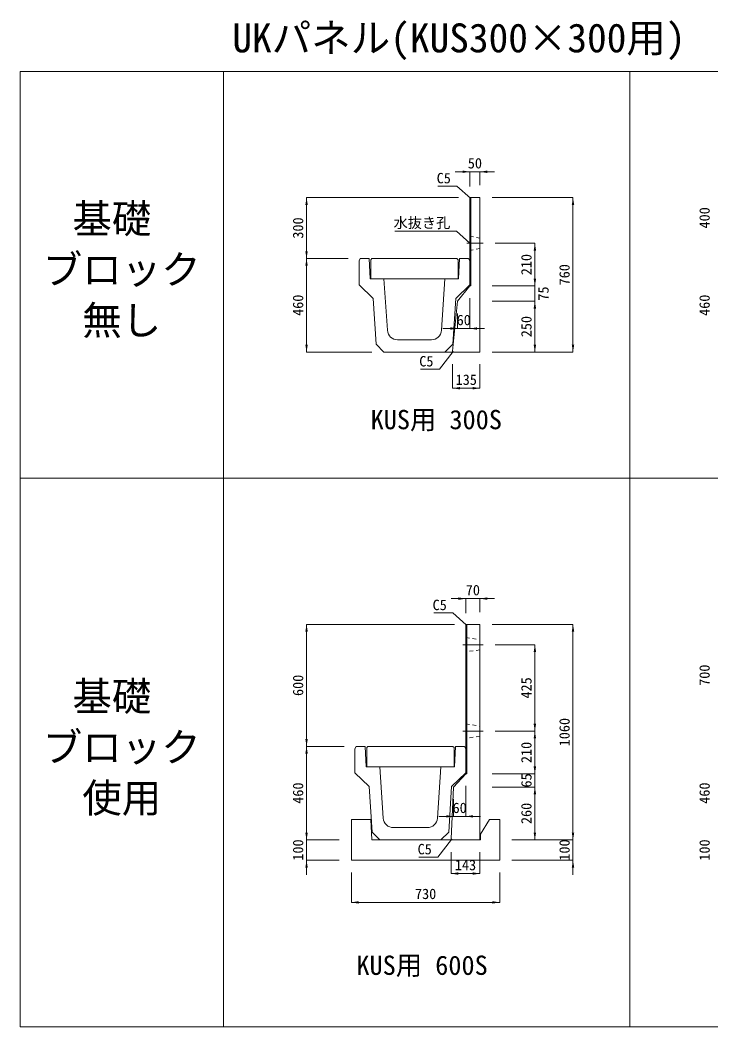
# Model space of a CAD drawing. Units: millimetres at full size, sheet at 1:25. Extents: x 157851 to 183054, y 876960 to 888720.
# Drawn here: x 172054 to 175452, y 883720 to 888673 of the extents above; entities that cross this region are included whole.
import ezdxf
from ezdxf.enums import TextEntityAlignment as Align

# ---------------------------------------------------------------- set-up
doc = ezdxf.new("R2010")
doc.units = ezdxf.units.MM
doc.header["$LTSCALE"] = 25
doc.linetypes.add('USER1', pattern=[1.35, 0.75, -0.6])
doc.linetypes.add('USER2', pattern=[28.575, 19.05, -3.175, 3.175, -3.175])
for name, color, linetype, lineweight in [('0_2', 7, 'USER2', 13), ('UKパネル', 2, 'Continuous', 20), ('図枠', 5, 'Continuous', 13), ('基礎ブロック', 2, 'Continuous', 20), ('寸法線', 7, 'Continuous', 13), ('引出線', 4, 'Continuous', 13), ('本体', 2, 'Continuous', 13), ('補助線', 8, 'Continuous', 13)]:
    doc.layers.add(name, color=color, linetype=linetype, lineweight=lineweight)
doc.layers.add('文字', color=7, linetype='Continuous')
doc.styles.add('ＭＳ ゴシック', font='')
doc.styles.get('ＭＳ ゴシック').set_extended_font_data('MS Gothic')

# ---------------------------------------------------------------- blocks, each defined once
blk = doc.blocks.new('filled_arrow')
at = {"color": 0, "linetype": 'Continuous', "lineweight": -2}
blk.add_solid([(7.5, 1.25), (0, 0), (7.5, -1.25)], dxfattribs=at)

msp = doc.modelspace()

# ---------------------------------------------------------------- linework, layer by layer
at = {"layer": '0_2'}
for p, q in [((174251.04, 887575.29), (174331.04, 887575.29)), ((174231.04, 885600.28), (174331.04, 885600.28)), ((174231.04, 885175.28), (174331.04, 885175.28))]:
    msp.add_line(p, q, dxfattribs=at)
at = {"layer": 'UKパネル'}
for p, q in [((174266.04, 887795.29), (174271.04, 887800.29)), ((174266.04, 887795.29), (174266.04, 887365.29)), ((174271.04, 887800.29), (174316.04, 887800.29)), ((174316.04, 887800.29), (174316.04, 887040.29)), ((174266.04, 887560.28), (174266.04, 887380.28)), ((174206.04, 887290.29), (174266.04, 887365.29)), ((174181.54, 887045.26), (174206.04, 887290.29)), ((174186.04, 887040.29), (174181.54, 887045.26)), ((174186.04, 887040.29), (174316.04, 887040.29)), ((174251.04, 885700.28), (174246.04, 885695.28)), ((174246.04, 885695.28), (174246.04, 884965.28)), ((174251.04, 885700.28), (174316.04, 885700.28)), ((174316.04, 885700.28), (174316.04, 884640.28)), ((174186.04, 884900.28), (174246.04, 884965.28)), ((174173.76, 884645.28), (174186.04, 884900.28)), ((174178.52, 884640.28), (174173.76, 884645.28)), ((174178.52, 884640.28), (174316.04, 884640.28))]:
    msp.add_line(p, q, dxfattribs=at)
at = {"layer": 'UKパネル', "color": 4, "lineweight": 5}
for p, q in [((174271.04, 887800.29), (174271.04, 887365.29)), ((174271.04, 887365.29), (174266.04, 887365.29)), ((174251.04, 885700.28), (174251.04, 884965.28)), ((174251.04, 884965.28), (174246.04, 884965.28))]:
    msp.add_line(p, q, dxfattribs=at)
at = {"layer": 'UKパネル', "linetype": 'USER1', "lineweight": 9}
for p, q in [((174266.04, 887610.29), (174316.04, 887600.29)), ((174316.04, 887550.29), (174266.04, 887540.29)), ((174246.04, 885635.28), (174316.04, 885625.28)), ((174316.04, 885575.28), (174246.04, 885565.28)), ((174246.04, 885210.28), (174316.04, 885200.28)), ((174316.04, 885150.28), (174246.04, 885140.28))]:
    msp.add_line(p, q, dxfattribs=at)
at = {"layer": '図枠'}
for p, q in [((172053.54, 888420.29), (172053.54, 883720.29)), ((172053.54, 888420.29), (179053.54, 888420.29)), ((172053.54, 888420.29), (172053.54, 886420.29)), ((173053.54, 888420.29), (173053.54, 883720.29)), ((175053.54, 888420.29), (175053.54, 883720.29)), ((172053.54, 886420.29), (179053.54, 886420.29)), ((172053.54, 886420.29), (183053.54, 886420.29)), ((172053.54, 886420.29), (179053.54, 886420.29)), ((172053.54, 886420.29), (179053.54, 886420.29)), ((172053.54, 883720.29), (183053.54, 883720.29))]:
    msp.add_line(p, q, dxfattribs=at)
at = {"layer": '基礎ブロック'}
msp.add_lwpolyline([(173783.52, 884640.28), (173778.52, 884740.28), (173683.52, 884740.28), (173683.52, 884640.28), (173683.52, 884540.28), (174413.52, 884540.28), (174413.52, 884640.28), (174413.52, 884740.28), (174363.52, 884740.28), (174318.52, 884668.28), (174318.52, 884640.28)], close=True, dxfattribs=at)
at = {"layer": '寸法線'}
for p, q in [((174388.04, 887927.06), (174194.04, 887927.06)), ((174266.04, 887855.29), (174266.04, 887927.06)), ((174316.04, 887860.29), (174316.04, 887927.06)), ((173462.73, 887500.29), (173462.73, 887800.29)), ((174211.04, 887800.29), (173462.73, 887800.29)), ((174376.04, 887800.29), (174773.65, 887800.29)), ((174773.65, 887800.29), (174773.65, 887040.29)), ((174391.04, 887575.29), (174586.08, 887575.29)), ((174586.08, 887575.29), (174586.08, 887365.29)), ((173462.73, 887040.29), (173462.73, 887500.29)), ((173667.04, 887500.29), (173462.73, 887500.29)), ((173667.04, 887500.29), (173462.73, 887500.29)), ((174586.08, 887437.29), (174586.08, 887218.29)), ((174376.04, 887365.29), (174586.08, 887365.29)), ((174376.04, 887365.29), (174586.08, 887365.29)), ((174266.04, 887305.29), (174266.04, 887155.89)), ((174376.04, 887290.29), (174586.08, 887290.29)), ((174376.04, 887290.29), (174586.08, 887290.29)), ((174586.08, 887290.29), (174586.08, 887040.29)), ((174206.04, 887230.29), (174206.04, 887155.89)), ((174134.04, 887155.89), (174338.04, 887155.89)), ((173783.54, 887040.29), (173462.73, 887040.29)), ((174376.04, 887040.29), (174773.65, 887040.29)), ((174376.04, 887040.29), (174586.08, 887040.29)), ((174181.04, 886980.29), (174181.04, 886862.13)), ((174316.04, 886980.29), (174316.04, 886862.13)), ((174316.04, 886862.13), (174181.04, 886862.13)), ((174388.04, 885827.06), (174174.04, 885827.06)), ((174246.04, 885755.28), (174246.04, 885827.06)), ((174316.04, 885760.28), (174316.04, 885827.06)), ((173462.73, 885100.28), (173462.73, 885700.28)), ((174191.04, 885700.28), (173462.73, 885700.28)), ((174376.04, 885700.28), (174773.65, 885700.28)), ((174773.65, 885700.28), (174773.65, 884640.28)), ((174391.04, 885600.28), (174586.08, 885600.28)), ((174586.08, 885600.28), (174586.08, 885175.28)), ((174391.04, 885175.28), (174586.08, 885175.28)), ((174391.04, 885175.28), (174586.08, 885175.28)), ((174586.08, 885175.28), (174586.08, 884965.28)), ((173462.73, 884640.28), (173462.73, 885100.28)), ((173647.04, 885100.28), (173462.73, 885100.28)), ((173647.04, 885100.28), (173462.73, 885100.28)), ((174586.08, 884828.28), (174586.08, 885037.28)), ((174376.04, 884965.28), (174586.08, 884965.28)), ((174376.04, 884965.28), (174586.08, 884965.28)), ((174246.04, 884905.28), (174246.04, 884755.89)), ((174376.04, 884900.28), (174586.08, 884900.28)), ((174376.04, 884900.28), (174586.08, 884900.28)), ((174586.08, 884900.28), (174586.08, 884640.28)), ((174186.04, 884840.28), (174186.04, 884755.89)), ((174114.04, 884755.89), (174318.04, 884755.89)), ((173462.73, 884468.28), (173462.73, 884712.28)), ((174773.65, 884468.28), (174773.65, 884712.28)), ((173623.52, 884640.28), (173462.73, 884640.28)), ((173623.52, 884640.28), (173462.73, 884640.28)), ((174473.52, 884640.28), (174773.65, 884640.28)), ((174473.52, 884640.28), (174773.65, 884640.28)), ((174473.52, 884640.28), (174586.08, 884640.28)), ((174173.52, 884580.28), (174173.52, 884474.5)), ((174316.04, 884580.28), (174316.04, 884474.5)), ((173623.52, 884540.28), (173462.73, 884540.28)), ((174473.52, 884540.28), (174773.65, 884540.28)), ((173683.52, 884480.28), (173683.52, 884332.64)), ((174173.52, 884474.5), (174316.04, 884474.5)), ((174413.52, 884480.28), (174413.52, 884332.64)), ((173683.52, 884332.64), (174413.52, 884332.64))]:
    msp.add_line(p, q, dxfattribs=at)
at = {"layer": '引出線'}
for points in [[(174268.54, 887797.79), (174202.68, 887856.52), (174109.36, 887856.52)], [(174266.04, 887575.29), (174200.18, 887634.02), (173896.61, 887634.02)], [(174183.79, 887042.78), (174116.98, 886955.6), (174023.66, 886955.6)], [(174248.54, 885698.04), (174182.68, 885756.77), (174089.36, 885756.77)], [(174175.66, 884642.78), (174108.85, 884555.6), (174015.53, 884555.6)]]:
    msp.add_lwpolyline(points, dxfattribs=at)
at = {"layer": '本体'}
for p, q in [((173727.04, 887500.29), (173721.04, 887488.29)), ((173721.04, 887370.42), (173721.04, 887488.29)), ((173727.04, 887500.29), (173771.04, 887500.29)), ((173771.04, 887500.29), (173776.04, 887400.29)), ((174216.04, 887500.29), (174211.04, 887400.29)), ((174260.04, 887500.29), (174216.04, 887500.29)), ((174260.04, 887500.29), (174266.04, 887488.29)), ((174266.04, 887370.42), (174266.04, 887488.29)), ((173776.04, 887400.29), (173843.54, 887400.29)), ((173843.54, 887400.29), (173860.43, 887146.96)), ((174143.54, 887400.29), (174126.65, 887146.96)), ((174211.04, 887400.29), (174143.54, 887400.29)), ((173790.54, 887303.29), (173721.04, 887370.42)), ((174196.54, 887303.29), (174266.04, 887370.42)), ((173790.54, 887303.29), (173804.91, 887078.92)), ((174196.54, 887303.29), (174182.17, 887078.92)), ((173843.54, 887040.29), (173804.91, 887078.92)), ((173910.31, 887100.29), (174076.76, 887100.29)), ((174143.54, 887040.29), (174182.17, 887078.92)), ((173843.54, 887040.29), (174143.54, 887040.29)), ((173707.04, 885100.28), (173701.04, 885088.28)), ((173707.04, 885100.28), (173751.04, 885100.28)), ((173751.04, 885100.28), (173756.04, 885000.28)), ((174196.04, 885100.28), (174191.04, 885000.28)), ((174240.04, 885100.28), (174196.04, 885100.28)), ((174240.04, 885100.28), (174246.04, 885088.28)), ((173701.04, 884970.41), (173701.04, 885088.28)), ((174246.04, 884970.41), (174246.04, 885088.28)), ((173756.04, 885000.28), (173823.54, 885000.28)), ((173823.54, 885000.28), (173840.43, 884746.96)), ((174123.54, 885000.28), (174106.65, 884746.96)), ((174191.04, 885000.28), (174123.54, 885000.28)), ((173770.54, 884903.28), (173701.04, 884970.41)), ((174176.54, 884903.28), (174246.04, 884970.41)), ((173770.54, 884903.28), (173784.91, 884678.92)), ((174176.54, 884903.28), (174162.17, 884678.92)), ((173890.32, 884700.28), (174056.76, 884700.28)), ((173823.54, 884640.28), (173784.91, 884678.92)), ((174123.54, 884640.28), (174162.17, 884678.92)), ((173823.54, 884640.28), (174123.54, 884640.28))]:
    msp.add_line(p, q, dxfattribs=at)
at = {"layer": '本体', "lineweight": 20}
for points in [[(173778.54, 887400.29), (173778.54, 887494.29), (173784.54, 887500.29), (174202.54, 887500.29), (174208.54, 887494.29), (174208.54, 887400.29)], [(173758.54, 885000.28), (173758.54, 885094.28), (173764.54, 885100.28), (174182.54, 885100.28), (174188.54, 885094.28), (174188.54, 885000.28)]]:
    msp.add_lwpolyline(points, close=True, dxfattribs=at)
at = {"layer": '本体'}
for centre, start, end in [((173910.31, 887150.29), 183.81407, 270), ((174076.76, 887150.29), 270, 356.18593), ((173890.32, 884750.28), 183.81407, 270), ((174056.76, 884750.28), 270, 356.18593)]:
    msp.add_arc(centre, 50, start, end, dxfattribs=at)
at = {"layer": '補助線'}
for p, q in [((174186.04, 887040.29), (174130.49, 887040.29)), ((174316.04, 885625.28), (174316.04, 885575.28)), ((174316.04, 885200.28), (174316.04, 885150.28))]:
    msp.add_line(p, q, dxfattribs=at)

# ---------------------------------------------------------------- block references
at = {"layer": '寸法線', "xscale": 4.8, "yscale": 4.8}
for p, rotation in [((174266.04, 887927.06), 180), ((173462.73, 887800.29), 270), ((174773.65, 887800.29), 270), ((174586.08, 887575.29), 270), ((173462.73, 887500.29), 90), ((173462.73, 887500.29), 270), ((174586.08, 887365.29), 90), ((174586.08, 887365.29), 90), ((174586.08, 887290.29), 270), ((174586.08, 887290.29), 270), ((174206.04, 887155.89), 180), ((173462.73, 887040.29), 90), ((174586.08, 887040.29), 90), ((174773.65, 887040.29), 90), ((174316.04, 886862.13), 180), ((174246.04, 885827.06), 180), ((173462.73, 885700.28), 270), ((174773.65, 885700.28), 270), ((174586.08, 885600.28), 270), ((174586.08, 885175.28), 90), ((174586.08, 885175.28), 270), ((173462.73, 885100.28), 90), ((173462.73, 885100.28), 270), ((174586.08, 884965.28), 90), ((174586.08, 884965.28), 90), ((174586.08, 884900.28), 270), ((174586.08, 884900.28), 270), ((174186.04, 884755.89), 180), ((173462.73, 884640.28), 90), ((173462.73, 884640.28), 90), ((174586.08, 884640.28), 90), ((174773.65, 884640.28), 90), ((174773.65, 884640.28), 90), ((173462.73, 884540.28), 270), ((174773.65, 884540.28), 270), ((174316.04, 884474.5), 180), ((174413.52, 884332.64), 180)]:
    msp.add_blockref('filled_arrow', p, dxfattribs=dict(at, rotation=rotation))
for p in [(174316.04, 887927.06), (174266.04, 887155.89), (174181.04, 886862.13), (174316.04, 885827.06), (174246.04, 884755.89), (174173.52, 884474.5), (173683.52, 884332.64)]:
    msp.add_blockref('filled_arrow', p, dxfattribs=at)
at = {"layer": '引出線', "xscale": 0.16, "yscale": 0.16}
for p, rotation in [((174268.54, 887797.79), 138.3), ((174266.04, 887575.29), 138.3), ((174183.79, 887042.78), 232.5), ((174248.54, 885698.04), 138.3), ((174175.66, 884642.78), 232.5)]:
    msp.add_blockref('filled_arrow', p, dxfattribs=dict(at, rotation=rotation))

# ---------------------------------------------------------------- texts
at = {"layer": '寸法線', "style": 'ＭＳ ゴシック'}
for s, p in [('50', (174291.04, 887969.06)), ('60', (174236.04, 887197.89)), ('135', (174248.54, 886904.13)), ('70', (174281.04, 885869.06)), ('60', (174216.04, 884797.89)), ('143', (174244.78, 884516.5)), ('730', (174048.52, 884374.64))]:
    msp.add_text(s, height=51.27, dxfattribs=at).set_placement(p, align=Align.MIDDLE_CENTER)
for s, p in [('400', (175420.73, 887700.29)), ('300', (173420.73, 887650.29)), ('210', (174544.08, 887470.29)), ('760', (174731.65, 887420.29)), ('75', (174628.08, 887327.79)), ('460', (173420.73, 887270.29)), ('460', (175420.73, 887270.29)), ('250', (174544.08, 887165.29)), ('700', (175420.73, 885450.28)), ('600', (173420.73, 885400.28)), ('425', (174544.08, 885387.78)), ('1060', (174731.65, 885170.28)), ('210', (174544.08, 885070.28)), ('65', (174544.08, 884932.78)), ('460', (173420.73, 884870.28)), ('460', (175420.73, 884870.28)), ('260', (174544.08, 884770.28)), ('100', (173420.73, 884590.28)), ('100', (174731.65, 884590.28)), ('100', (175420.73, 884590.28))]:
    msp.add_text(s, height=51.27, rotation=90, dxfattribs=at).set_placement(p, align=Align.MIDDLE_CENTER)
at = {"layer": '引出線', "style": 'ＭＳ ゴシック'}
for s, p in [('C5', (174172.68, 887921.32)), ('水抜き孔', (174170.18, 887701.56)), ('C5', (174086.98, 887020.4)), ('C5', (174152.68, 885821.57)), ('C5', (174078.85, 884620.4))]:
    msp.add_text(s, height=51.27, dxfattribs=at).set_placement(p, align=Align.TOP_RIGHT)
at = {"layer": '文字', "style": 'ＭＳ ゴシック'}
for s, height, p in [('UKパネル(KUS300×300用)', 142.4, (173097.51, 888471.78)), ('KUS用 300S', 94.94, (173777.89, 886631.94))]:
    msp.add_text(s, height=height, dxfattribs=at).set_placement(p, align=Align.BOTTOM_LEFT)
for s, p in [('基礎 ', (172310.73, 887767.41)), ('ブロック', (172165.04, 887517.41)), ('無し', (172359.29, 887267.41)), ('基礎 ', (172310.73, 885417.41)), ('ブロック', (172165.04, 885167.41)), ('使用', (172359.29, 884917.41))]:
    msp.add_text(s, height=142.4, dxfattribs=at).set_placement(p, align=Align.TOP_LEFT)
msp.add_text('KUS用 600S', height=94.94, dxfattribs=at).set_placement((174031.02, 884023.43), align=Align.MIDDLE_CENTER)

doc.saveas('drawing.dxf')
